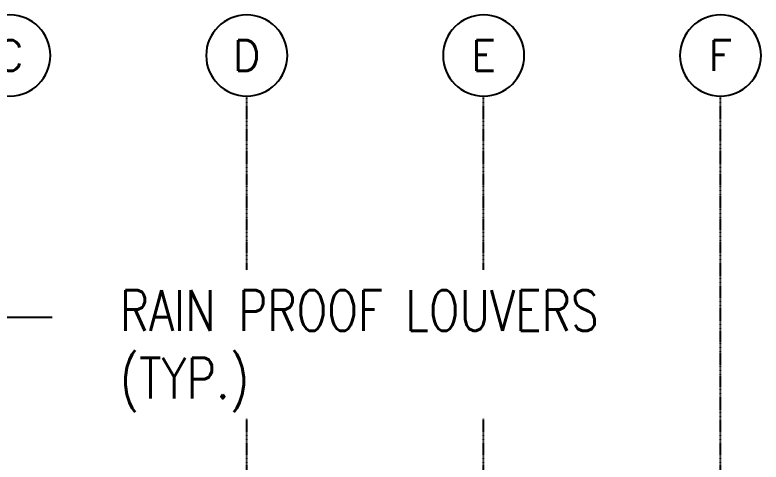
# Model space of a CAD drawing. Header units: inches. Extents: x 102027 to 175311, y -32523 to 10797.
# Drawn here: x 126713 to 137738, y 4189 to 10797 of the extents above; entities that cross this region are included whole.
import ezdxf
from ezdxf import colors
from ezdxf.entities.mleader import LeaderData, LeaderLine
from ezdxf.enums import TextEntityAlignment as Align
from ezdxf.math import Vec2, Vec3

# ---------------------------------------------------------------- set-up
doc = ezdxf.new("R2010")
doc.units = ezdxf.units.IN
doc.header["$MEASUREMENT"] = 0
doc.linetypes.add('CENTER', pattern=[2, 1.25, -0.25, 0.25, -0.25])
doc.linetypes.add('HIDDEN2', pattern=[0.1875, 0.125, -0.0625])
for name, color, linetype in [('GRID_TXT45', 4, 'Continuous'), ('M-HVAC-PIPE-NEW', 6, 'HIDDEN2'), ('M-X-BKGD', 8, 'Continuous')]:
    doc.layers.add(name, color=color, linetype=linetype)
doc.styles.add('RomanS', font='romans.shx', dxfattribs={"width": 0.8})
doc.styles.add('SIMPLEX', font='simplex.shx')

# ---------------------------------------------------------------- blocks, each defined once
blk = doc.blocks.new('GRID_SYM')
at = {"color": 2}
blk.add_circle((0, 6), 6, dxfattribs=at)
at = {"layer": 'GRID_TXT45', "color": 4, "style": 'SIMPLEX'}
blk.add_attdef('GRD_TXT', text='', height=4.5, dxfattribs=at).set_placement((0, 6), align=Align.MIDDLE_CENTER)

msp = doc.modelspace()

# ---------------------------------------------------------------- linework, layer by layer
at = {"layer": 'M-X-BKGD', "color": 8, "linetype": 'CENTER', "ltscale": 10}
for p, q in [((130138, -6544), (130138, 9597)), ((133638, -6544), (133638, 9597)), ((137138, -6544), (137138, 9597))]:
    msp.add_line(p, q, dxfattribs=at)

# ---------------------------------------------------------------- block references
at = {"layer": 'M-X-BKGD', "color": 8}
ref = msp.add_blockref('GRID_SYM', (126638, 9597), dxfattribs=dict(at, xscale=-100, yscale=100, zscale=100))
ref.add_attrib('GRD_TXT', 'C', dxfattribs={"layer": 'GRID_TXT45', "color": 4, "height": 450, "style": 'SIMPLEX'}).set_placement((126638, 10197), align=Align.MIDDLE_CENTER)
ref = msp.add_blockref('GRID_SYM', (130138, 9597), dxfattribs=dict(at, xscale=-100, yscale=100, zscale=100))
ref.add_attrib('GRD_TXT', 'D', dxfattribs={"layer": 'GRID_TXT45', "color": 4, "height": 450, "style": 'SIMPLEX'}).set_placement((130138, 10197), align=Align.MIDDLE_CENTER)
ref = msp.add_blockref('GRID_SYM', (133638, 9597), dxfattribs=dict(at, xscale=-100, yscale=100, zscale=100))
ref.add_attrib('GRD_TXT', 'E', dxfattribs={"layer": 'GRID_TXT45', "color": 4, "height": 450, "style": 'SIMPLEX'}).set_placement((133638, 10197), align=Align.MIDDLE_CENTER)
ref = msp.add_blockref('GRID_SYM', (137138, 9597), dxfattribs=dict(at, xscale=-100, yscale=100, zscale=100))
ref.add_attrib('GRD_TXT', 'F', dxfattribs={"layer": 'GRID_TXT45', "color": 4, "height": 450, "style": 'SIMPLEX'}).set_placement((137138, 10197), align=Align.MIDDLE_CENTER)

# ---------------------------------------------------------------- next in the draw order: leaders
at = {"layer": 'M-HVAC-PIPE-NEW'}
ml = msp.add_multileader_mtext('Standard', dxfattribs=at)
ml.set_content('RAIN PROOF LOUVERS\\P(TYP.)', color=2, style='RomanS')
ml.set_leader_properties(color=2)
ml.build(insert=Vec2(0, 0))
ml.multileader.update_dxf_attribs({"dogleg_length": 16770, "arrow_head_size": 600})
ctx = ml.context
ctx.base_point, ctx.char_height, ctx.arrow_head_size, ctx.landing_gap_size, ctx.plane_origin = Vec3(127262, 6329), 600, 600, 1000, Vec3(129700, 13727)
notes = []
notes.append((ctx, [(0, (1, 1, 0), (124800, 6329), (1, 0), 2462, [(0, [(124800, 3494)], 0, [])])]))
ctx.mtext.insert, ctx.mtext.flow_direction = Vec3(128262, 6729), 5
ctx.mtext.has_bg_fill, ctx.mtext.bg_color, ctx.mtext.bg_scale_factor, ctx.mtext.bg_transparency, ctx.mtext.use_window_bg_color = 1, -1023410167, 1.5, 0, 1
for ctx, leaders in notes:
    for number, flags, end, landing, length, lines in leaders:
        leader = LeaderData()
        leader.index, (leader.has_last_leader_line, leader.has_dogleg_vector, leader.attachment_direction) = number, flags
        leader.last_leader_point, leader.dogleg_vector, leader.dogleg_length = Vec3(end), Vec3(landing), length
        for number, points, colour, breaks in lines:
            line = LeaderLine()
            line.index, line.vertices, line.color, line.breaks = number, Vec3.list(points), colors.encode_raw_color(colour), breaks
            leader.lines.append(line)
        ctx.leaders.append(leader)

doc.saveas('drawing.dxf')
